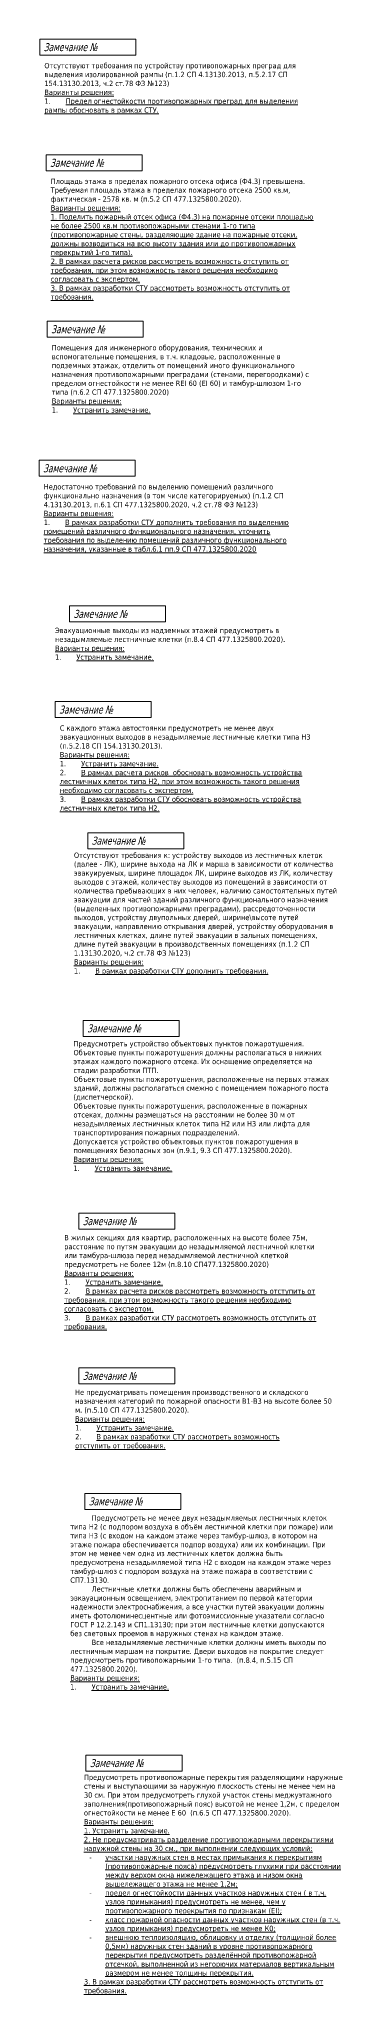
# Model space of a CAD drawing. Header units: millimetres. Extents: x -204396 to 1997851, y -2958255 to 237418.
# Drawn here: x 1185620 to 1218430, y -555515 to -335559 of the extents above; entities that cross this region are included whole.
import ezdxf

# ---------------------------------------------------------------- set-up
doc = ezdxf.new("R2010")
doc.units = ezdxf.units.MM
doc.layers.add('экспертиза', color=1, linetype='Continuous', lineweight=0)
doc.styles.add('ЭКСПЕРТИЗА', font='tahoma.ttf')

msp = doc.modelspace()

# ---------------------------------------------------------------- linework, layer by layer
at = {"layer": 'экспертиза', "lineweight": 0}
for points in [[(1185685, -335559), (1196485, -335559), (1196485, -337359), (1185685, -337359), (1185685, -335559)], [(1186405, -348568), (1197205, -348568), (1197205, -350368), (1186405, -350368), (1186405, -348568)], [(1186525, -367285), (1197325, -367285), (1197325, -369085), (1186525, -369085), (1186525, -367285)], [(1185620, -382926), (1196420, -382926), (1196420, -384726), (1185620, -384726), (1185620, -382926)], [(1189044, -399301), (1199844, -399301), (1199844, -401101), (1189044, -401101), (1189044, -399301)], [(1187423, -410063), (1198223, -410063), (1198223, -411863), (1187423, -411863), (1187423, -410063)], [(1191081, -424806), (1201881, -424806), (1201881, -426606), (1191081, -426606), (1191081, -424806)], [(1190585, -445913), (1201385, -445913), (1201385, -447713), (1190585, -447713), (1190585, -445913)], [(1190076, -467597), (1200876, -467597), (1200876, -469397), (1190076, -469397), (1190076, -467597)], [(1190076, -484996), (1200876, -484996), (1200876, -486796), (1190076, -486796), (1190076, -484996)], [(1190759, -499110), (1201559, -499110), (1201559, -500910), (1190759, -500910), (1190759, -499110)]]:
    msp.add_lwpolyline(points, dxfattribs=at)
at = {"layer": 'экспертиза', "lineweight": 0, "transparency": 33554687}
msp.add_lwpolyline([(1190890, -528541), (1201690, -528541), (1201690, -530341), (1190890, -530341), (1190890, -528541)], dxfattribs=at)

# ---------------------------------------------------------------- texts
at = {"layer": 'экспертиза', "lineweight": 0, "style": 'ЭКСПЕРТИЗА', "oblique": 14.99998, "width": 0.8}
for p in [(1186135, -336909), (1186855, -349918), (1186975, -368635), (1186070, -384276), (1189494, -400651), (1187873, -411413), (1191531, -426156), (1191035, -447263), (1190526, -468947), (1190526, -486346), (1191209, -500460)]:
    msp.add_text('Замечание №', height=900, dxfattribs=at).set_placement(p)
at = {"layer": 'экспертиза', "lineweight": 0, "ltscale": 100, "transparency": 33554687, "style": 'ЭКСПЕРТИЗА', "oblique": 14.99998, "width": 0.8}
msp.add_text('Замечание №', height=900, dxfattribs=at).set_placement((1191340, -529891))
at = {"layer": 'экспертиза', "lineweight": 0, "ltscale": 100, "transparency": 33554687, "char_height": 600, "width": 28267.99, "attachment_point": 1, "style": 'ЭКСПЕРТИЗА'}
for s, insert in [('Отсутствуют требования по устройству противопожарных преград для выделения изолированной рампы (п.1.2 СП 4.13130.2013, п.5.2.17 СП 154.13130.2013, ч.2 ст.78 ФЗ №123){\\L\\C6;\\PВарианты решения:\\P\\l1.^I\\LПредел огнестойкости противопожарных преград для выделения рампы обосновать в рамках СТУ.}', (1186211, -338236)), ('Площадь этажа в пределах пожарного отсека офиса (Ф4.3) превышена. Требуемая площадь этажа в пределах пожарного отсека 2500 кв.м, фактическая - 2578 кв. м (п.5.2 СП 477.1325800.2020).{\\L\\C6;\\PВарианты решения:\\P1. Поделить пожарный отсек офиса (Ф4.3) на пожарные отсеки площадью не более 2500 кв.м противопожарными стенами 1-го типа (противопожарные стены, разделяющие здание на пожарные отсеки, должны возводиться на всю высоту здания или до противопожарных перекрытий 1-го типа).\\P2. В рамках расчета рисков рассмотреть возможность отступить от требования, при этом возможность такого решения необходимо согласовать с экспертом.\\H0.91667x;\\l\\C0;\\P\\H1.09091x;\\L\\C6;3. В рамках разработки СТУ рассмотреть возможность отступить от требования. }', (1186931, -351245)), ('Помещения для инженерного оборудования, технических и вспомогательные помещения, в т.ч. кладовые, расположенные в подземных этажах, отделить от помещений иного функционального назначения противопожарными преградами (стенами, перегородками) с пределом огнестойкости не менее REI 60 (EI 60) и тамбур-шлюзом 1-го типа (п.6.2 СП 477.1325800.2020){\\L\\C6;\\PВарианты решения:\\P\\l1.^I\\LУстранить замечание.}', (1187051, -369962)), ('Недостаточно требований по выделению помещений различного функционально назначения (в том числе категорируемых) (п.1.2 СП 4.13130.2013, п.6.1 СП 477.1325800.2020, ч.2 ст.78 ФЗ №123){\\L\\C6;\\PВарианты решения:\\P\\l1.^I\\LВ рамках разработки СТУ дополнить требования по выделению помещений различного функционального назначения, уточнить требования по выделению помещений различного функционального назначения, указанные в табл.6.1 пп.9 СП 477.1325800.2020}', (1186146, -385603)), ('Эвакуационные выходы из надземных этажей предусмотреть в незадымляемые лестничные клетки (п.8.4 СП 477.1325800.2020).{\\L\\C6;\\PВарианты решения:\\P\\l1.^I\\LУстранить замечание.}', (1187413, -401758)), ('С каждого этажа автостоянки предусмотреть не менее двух эвакуационных выходов в незадымляемые лестничные клетки типа Н3 (п.5.2.18 СП 154.13130.2013).{\\L\\C6;\\PВарианты решения:\\P\\l1.^I\\LУстранить замечание.\\P\\l2.^I\\LВ рамках расчета рисков  обосновать возможность устройства лестничных клеток типа Н2, при этом возможность такого решения необходимо согласовать с экспертом.\\H0.91667x;\\l\\C0;\\P\\H1.09091x;\\C6;3.^I\\LВ рамках разработки СТУ обосновать возможность устройства лестничных клеток типа Н2. }', (1187949, -412740)), ('Отсутствуют требования к: устройству выходов из лестничных клеток (далее - ЛК), ширине выхода на ЛК и марша в зависимости от количества эвакуируемых, ширине площадок ЛК, ширине выходов из ЛК, количеству выходов с этажей, количеству выходов из помещений в зависимости от количества пребывающих в них человек, наличию самостоятельных путей эвакуации для частей зданий различного функционального назначения (выделенных противопожарными преградами), рассредоточенности выходов, устройству двупольных дверей, ширине\\\\высоте путей эвакуации, направлению открывания дверей, устройству оборудования в лестничных клетках, длине путей эвакуации в зальных помещениях, длине путей эвакуации в производственных помещениях (п.1.2 СП 1.13130.2020, ч.2 ст.78 ФЗ №123){\\L\\C6;\\PВарианты решения:\\P\\l1.^I\\LВ рамках разработки СТУ дополнить требования.}', (1189538, -427043)), ('Предусмотреть устройство объектовых пунктов пожаротушения.\\PОбъектовые пункты пожаротушения должны располагаться в нижних этажах каждого пожарного отсека. Их оснащение определяется на стадии разработки ПТП.\\PОбъектовые пункты пожаротушения, расположенные на первых этажах зданий, должны располагаться смежно с помещением пожарного поста (диспетчерской).\\PОбъектовые пункты пожаротушения, расположенные в пожарных отсеках, должны размещаться на расстоянии не более 30 м от незадымляемых лестничных клеток типа Н2 или Н3 или лифта для транспортирования пожарных подразделений.\\PДопускается устройство объектовых пунктов пожаротушения в помещениях безопасных зон (п.9.1, 9.3 СП 477.1325800.2020).{\\L\\C6;\\PВарианты решения:\\P\\l1.^I\\LУстранить замечание.}', (1189482, -448238)), ('В жилых секциях для квартир, расположенных на высоте более 75м, расстояние по путям эвакуации до незадымляемой лестничной клетки или тамбура-шлюза перед незадымляемой лестничной клеткой предусмотреть не более 12м (п.8.10 СП477.1325800.2020)\\P{\\L\\C6;Варианты решения:\\P\\l1.^I\\LУстранить замечание.\\P\\l2.^I\\LВ рамках расчета рисков рассмотреть возможность отступить от требования, при этом возможность такого решения необходимо согласовать с экспертом.\\P\\l3.^I\\LВ рамках разработки СТУ рассмотреть возможность отступить от требования. }', (1188445, -470054)), ('Не предусматривать помещения производственного и складского назначения категорий по пожарной опасности В1-В3 на высоте более 50 м. (п.5.10 СП 477.1325800.2020).{\\L\\C6;\\PВарианты решения:\\P\\l1.^I\\LУстранить замечание.\\P\\l2.^I\\LВ рамках разработки СТУ рассмотреть возможность отступить\\~от\\~требования.}', (1189672, -487439)), ('^IПредусмотреть не менее двух незадымляемых лестничных клеток типа Н2 (с подпором воздуха в объём лестничной клетки при пожаре) или типа Н3 (с входом на каждом этаже через тамбур-шлюз, в котором на этаже пожара обеспечивается подпор воздуха) или их комбинации. При этом не менее чем одна из лестничных клеток должна быть предусмотрена незадымляемой типа Н2 с входом на каждом этаже через тамбур-шлюз с подпором воздуха на этаже пожара в соответствии с СП7.13130.\\P^IЛестничные клетки должны быть обеспечены аварийным и эвкауационным освещением, электропитанием по первой категории надежности электроснабжения, а все участки путей эвакуации должны иметь фотолюминесцентные или фотоэмиссионные указатели согласно ГОСТ Р 12.2.143 и СП1.13130; при этом лестничные клетки допускаются без световых проемов в наружных стенах на каждом этаже.\\P^IВсе незадымляемые лестничные клетки должны иметь выходы по лестничным маршам на покрытие. Двери выходов на покрытие следует предусмотреть противопожарными 1-го типа.  (п.8.4, п.5.15 СП 477.1325800.2020).{\\L\\C6;\\PВарианты решения:\\P\\l1.^I\\LУстранить замечание.}', (1189127, -501567))]:
    msp.add_mtext(s, dxfattribs=dict(at, insert=insert))
at = {"layer": 'экспертиза', "lineweight": 0, "ltscale": 100, "insert": (1190663, -530739), "char_height": 600, "width": 28040.56, "attachment_point": 1, "style": 'ЭКСПЕРТИЗА'}
msp.add_mtext('Предусмотреть противопожарные перекрытия разделяющими наружные стены и выступающими за наружную плоскость стены не менее чем на 30 см. При этом предусмотреть глухой участок стены меджуэтажного заполнения(противопожарный пояс) высотой не менее 1,2м, с пределом огнестойкости не менее E 60  (п.6.5 СП 477.1325800.2020).\\P{\\L\\C6;Варианты решения:\\P1. Устранить замечание.\\P2. Не предусматривать разделение противопожарными перекрытиями наружной стены на 30 см., при выполнении следующих условий: \\P\\pi-1800,l2400,t2400;\\l-^I\\Lучастки наружных стен в местах примыкания к перекрытиям (противопожарные пояса) предусмотреть глухими при расстоянии между верхом окна нижележащего этажа и низом окна вышележащего этажа не менее 1,2м;\\P\\l-^I\\Lпредел огнестойкости данных участков наружных стен ( в т.ч. узлов примыкания) предусмотреть не менее, чем у противопожарного перекрытия по признакам (EI);\\P\\l-^I\\Lкласс пожарной опасности данных участков наружных стен (в т.ч. узлов примыкания) предусмотреть не менее К0;\\P\\l-^I\\Lвнешнюю теплоизоляцию, облицовку и отделку (толщиной более 0,5мм) наружных стен зданий в уровне противопожарного перекрытия предусмотреть разделённой противопожарной отсечкой, выполненной из негорючих материалов вертикальным размером не менее толщины перекрытия.\\P\\pi0,l0,tz;3. В рамках разработки СТУ рассмотреть возможность отступить от требования.}', dxfattribs=at)

doc.saveas('drawing.dxf')
